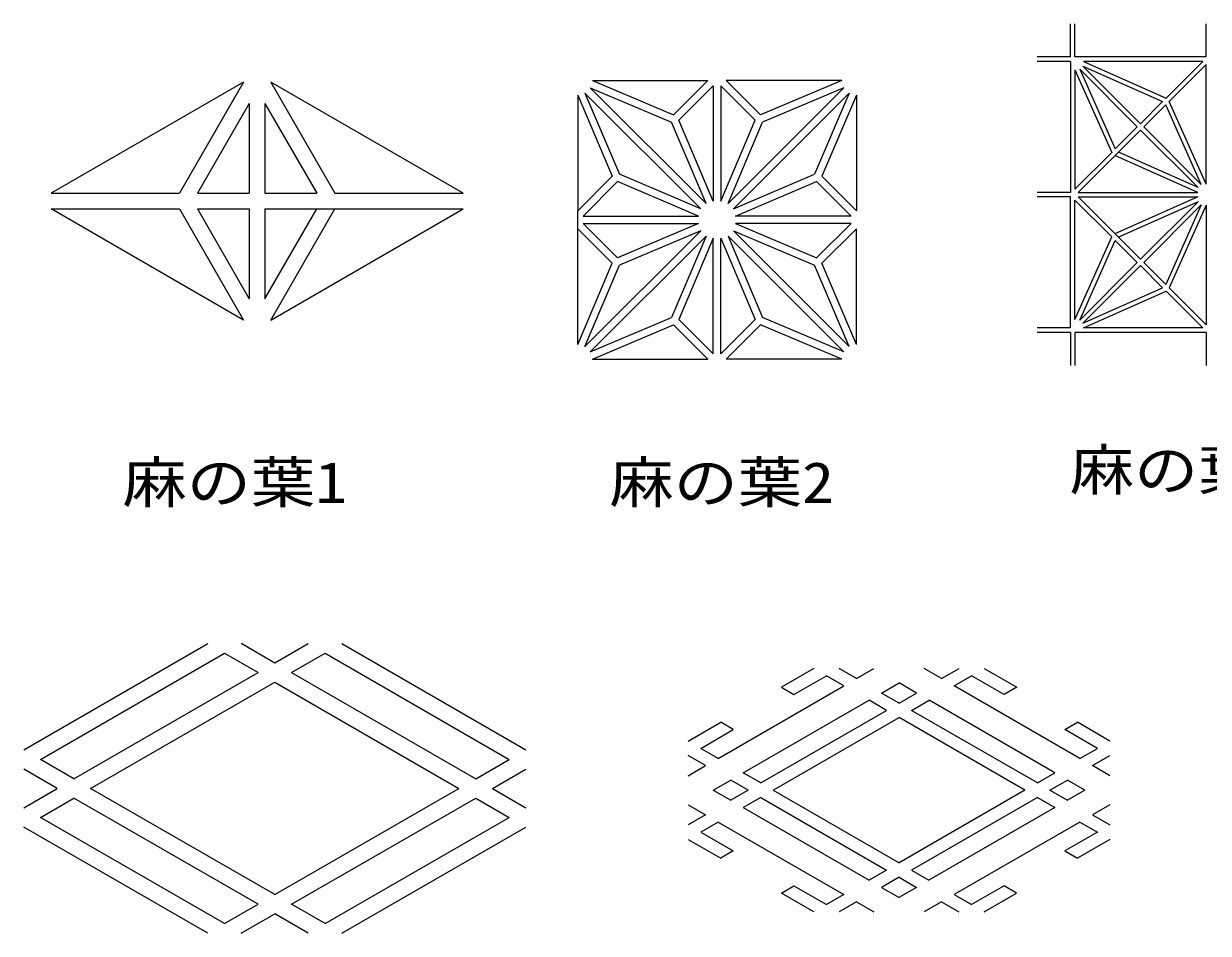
# Model space of a CAD drawing. Units: millimetres, scale not verified. Extents: x -2884 to 1958, y -697 to 1896.
# Drawn here: x -2847 to -1148, y 578 to 1882 of the extents above; entities that cross this region are included whole.
import ezdxf
from ezdxf.enums import TextEntityAlignment as Align

# ---------------------------------------------------------------- set-up
doc = ezdxf.new("R2010")
doc.units = ezdxf.units.MM
doc.header["$LTSCALE"] = 20
doc.layers.add('0-0_0-0', color=7, linetype='Continuous', lineweight=18)
doc.styles.add('ＭＳ 明朝', font='')
doc.styles.get('ＭＳ 明朝').set_extended_font_data('MS Mincho')

msp = doc.modelspace()

# ---------------------------------------------------------------- linework, layer by layer
at = {"layer": '0-0_0-0'}
for p, q in [((-1345.94, 1834.5), (-1345.94, 1882.02)), ((-1339.46, 1834.5), (-1339.46, 1882.02)), ((-1151.54, 1834.5), (-1151.54, 1882.02)), ((-1345.94, 1834.5), (-1393.46, 1834.5)), ((-1151.54, 1834.5), (-1339.46, 1834.5)), ((-1345.94, 1828.02), (-1393.46, 1828.02)), ((-1345.94, 1828.02), (-1345.94, 1640.1)), ((-1328.05, 1821.19), (-1213.81, 1770.33)), ((-1328.05, 1821.19), (-1245.5, 1738.64)), ((-1156.12, 1828.02), (-1327.46, 1828.02)), ((-1327.46, 1828.02), (-1208.9, 1775.24)), ((-1208.9, 1775.24), (-1156.12, 1828.02)), ((-1204.32, 1770.65), (-1151.54, 1823.44)), ((-1151.54, 1652.1), (-1151.54, 1823.44)), ((-2031.24, 1800.65), (-1865.62, 1800.65)), ((-1673.93, 1800.65), (-1839.55, 1800.65)), ((-1339.46, 1816.02), (-1286.68, 1697.46)), ((-1332.63, 1816.61), (-1250.08, 1734.06)), ((-1332.63, 1816.61), (-1281.77, 1702.37)), ((-1868.41, 1624.32), (-2034.32, 1790.23)), ((-2034.32, 1790.23), (-1917.85, 1740.79)), ((-1857.99, 1793.02), (-1857.99, 1627.39)), ((-1847.19, 1793.02), (-1847.19, 1627.39)), ((-1836.76, 1624.32), (-1670.85, 1790.23)), ((-1670.85, 1790.23), (-1787.32, 1740.79)), ((-2052.39, 1779.51), (-2003.03, 1663.24)), ((-2052.39, 1779.51), (-2052.39, 1613.89)), ((-1876.05, 1616.68), (-2041.96, 1782.59)), ((-2041.96, 1782.59), (-1992.52, 1666.12)), ((-1829.12, 1616.68), (-1663.21, 1782.59)), ((-1663.21, 1782.59), (-1712.65, 1666.12)), ((-1652.79, 1779.51), (-1702.14, 1663.24)), ((-1652.79, 1779.51), (-1652.79, 1613.89)), ((-1245.5, 1738.64), (-1213.81, 1770.33)), ((-1151.54, 1652.1), (-1204.32, 1770.65)), ((-1240.92, 1734.06), (-1209.23, 1765.75)), ((-1158.37, 1651.51), (-1209.23, 1765.75)), ((-1868.41, 1624.32), (-1917.85, 1740.79)), ((-1836.76, 1624.32), (-1787.32, 1740.79)), ((-1281.77, 1702.37), (-1250.08, 1734.06)), ((-1240.92, 1734.06), (-1158.37, 1651.51)), ((-1334.88, 1640.1), (-1245.5, 1729.48)), ((-1245.5, 1729.48), (-1162.95, 1646.93)), ((-1163.54, 1640.1), (-1282.09, 1692.88)), ((-1162.95, 1646.93), (-1277.19, 1697.79)), ((-1876.05, 1616.68), (-1992.52, 1666.12)), ((-1829.12, 1616.68), (-1712.65, 1666.12)), ((-2003.03, 1663.24), (-2052.39, 1613.89)), ((-1702.14, 1663.24), (-1652.79, 1613.89)), ((-1345.94, 1640.1), (-1393.46, 1640.1)), ((-1345.94, 1633.62), (-1393.46, 1633.62)), ((-1345.94, 1445.7), (-1345.94, 1633.62)), ((-1334.88, 1640.1), (-1163.54, 1640.1)), ((-1334.88, 1633.62), (-1245.5, 1544.24)), ((-1334.88, 1633.62), (-1163.54, 1633.62)), ((-1163.54, 1633.62), (-1282.09, 1580.84)), ((-2052.39, 1587.82), (-2052.39, 1613.89)), ((-1162.95, 1626.79), (-1277.19, 1575.93)), ((-1245.5, 1544.24), (-1162.95, 1626.79)), ((-1240.92, 1539.66), (-1158.37, 1622.21)), ((-1158.37, 1622.21), (-1209.23, 1507.97)), ((-1151.54, 1621.62), (-1204.32, 1503.06)), ((-1151.54, 1621.62), (-1151.54, 1450.28)), ((-2044.75, 1606.25), (-1879.13, 1606.25)), ((-1660.42, 1606.25), (-1826.04, 1606.25)), ((-2052.39, 1422.19), (-2052.39, 1587.82)), ((-1995.4, 1546.1), (-2044.75, 1595.45)), ((-2044.75, 1595.45), (-1879.13, 1595.45)), ((-1876.05, 1585.03), (-2041.96, 1419.12)), ((-1879.13, 1595.45), (-1995.4, 1546.1)), ((-1876.05, 1585.03), (-1992.52, 1535.59)), ((-1829.12, 1585.03), (-1712.65, 1535.59)), ((-1829.12, 1585.03), (-1663.21, 1419.12)), ((-1826.04, 1595.45), (-1709.78, 1546.1)), ((-1660.42, 1595.45), (-1826.04, 1595.45)), ((-1709.78, 1546.1), (-1660.42, 1595.45)), ((-1652.79, 1422.19), (-1652.79, 1587.82)), ((-1868.41, 1577.39), (-2034.32, 1411.48)), ((-1868.41, 1577.39), (-1917.85, 1460.92)), ((-1857.99, 1574.31), (-1907.34, 1458.04)), ((-1857.99, 1408.69), (-1857.99, 1574.31)), ((-1847.19, 1574.31), (-1797.83, 1458.04)), ((-1847.19, 1408.69), (-1847.19, 1574.31)), ((-1836.76, 1577.39), (-1787.32, 1460.92)), ((-1836.76, 1577.39), (-1670.85, 1411.48)), ((-1339.46, 1457.7), (-1286.68, 1576.25)), ((-1332.63, 1457.11), (-1281.77, 1571.35)), ((-1281.77, 1571.35), (-1250.08, 1539.66)), ((-2041.96, 1419.12), (-1992.52, 1535.59)), ((-1663.21, 1419.12), (-1712.65, 1535.59)), ((-1332.63, 1457.11), (-1250.08, 1539.66)), ((-1328.05, 1452.53), (-1245.5, 1535.08)), ((-1245.5, 1535.08), (-1213.81, 1503.39)), ((-1240.92, 1539.66), (-1209.23, 1507.97)), ((-1328.05, 1452.53), (-1213.81, 1503.39)), ((-1327.46, 1445.7), (-1208.9, 1498.48)), ((-1208.9, 1498.48), (-1156.12, 1445.7)), ((-1204.32, 1503.06), (-1151.54, 1450.28)), ((-2034.32, 1411.48), (-1917.85, 1460.92)), ((-1670.85, 1411.48), (-1787.32, 1460.92)), ((-2031.24, 1401.05), (-1914.98, 1450.41)), ((-1914.98, 1450.41), (-1865.62, 1401.05)), ((-1907.34, 1458.04), (-1857.99, 1408.69)), ((-1797.83, 1458.04), (-1847.19, 1408.69)), ((-1790.2, 1450.41), (-1839.55, 1401.05)), ((-1673.93, 1401.05), (-1790.2, 1450.41)), ((-1345.94, 1445.7), (-1393.46, 1445.7)), ((-1156.12, 1445.7), (-1327.46, 1445.7)), ((-1345.94, 1439.22), (-1393.46, 1439.22)), ((-1345.94, 1439.22), (-1345.94, 1391.7)), ((-1151.54, 1439.22), (-1339.46, 1439.22)), ((-1339.46, 1439.22), (-1339.46, 1391.7)), ((-1151.54, 1439.22), (-1151.54, 1391.7)), ((-2031.24, 1401.05), (-1865.62, 1401.05)), ((-1673.93, 1401.05), (-1839.55, 1401.05)), ((-2846.61, 840.94), (-2582.61, 993.36)), ((-2486.61, 965.65), (-2438.61, 993.36)), ((-2390.61, 993.36), (-2126.61, 840.94)), ((-2822.61, 827.08), (-2558.61, 979.5)), ((-2558.61, 979.5), (-2510.61, 951.79)), ((-2462.61, 951.79), (-2414.61, 979.5)), ((-2414.61, 979.5), (-2150.61, 827.08)), ((-2774.61, 799.37), (-2510.61, 951.79)), ((-2462.61, 951.79), (-2198.61, 799.37)), ((-1652.7, 942.99), (-1677.7, 957.42)), ((-1652.7, 942.99), (-1627.7, 957.42)), ((-1530.7, 942.99), (-1555.7, 957.42)), ((-1530.7, 942.99), (-1505.7, 957.42)), ((-1469.7, 957.42), (-1423.03, 930.48)), ((-2750.61, 785.51), (-2486.61, 937.93)), ((-2486.61, 937.93), (-2222.61, 785.51)), ((-1742.37, 920.08), (-1695.7, 947.03)), ((-1670.7, 932.6), (-1695.7, 947.03)), ((-1566.7, 922.2), (-1591.7, 936.64)), ((-1512.7, 932.6), (-1487.7, 947.03)), ((-1441.03, 920.08), (-1487.7, 947.03)), ((-1851.04, 828.48), (-1670.7, 932.6)), ((-1591.7, 907.77), (-1566.7, 922.2)), ((-1332.35, 828.48), (-1512.7, 932.6)), ((-1423.03, 930.48), (-1441.03, 920.08)), ((-1815.04, 807.69), (-1634.7, 911.81)), ((-1609.7, 897.38), (-1634.7, 911.81)), ((-1573.7, 897.38), (-1548.7, 911.81)), ((-1368.35, 807.69), (-1548.7, 911.81)), ((-1790.04, 793.26), (-1609.7, 897.38)), ((-1772.04, 782.86), (-1591.7, 886.99)), ((-1411.35, 782.86), (-1591.7, 886.99)), ((-1393.35, 793.26), (-1573.7, 897.38)), ((-1894.04, 853.3), (-1847.37, 880.25)), ((-1876.04, 842.91), (-1829.37, 869.85)), ((-1829.37, 869.85), (-1847.37, 880.25)), ((-1354.03, 869.85), (-1336.03, 880.25)), ((-1307.35, 842.91), (-1354.03, 869.85)), ((-1289.35, 853.3), (-1336.03, 880.25)), ((-1869.04, 818.08), (-1894.04, 832.52)), ((-1851.04, 828.48), (-1876.04, 842.91)), ((-1332.35, 828.48), (-1307.35, 842.91)), ((-2774.61, 799.37), (-2822.61, 827.08)), ((-2198.61, 799.37), (-2150.61, 827.08)), ((-1894.04, 803.65), (-1869.04, 818.08)), ((-2798.61, 785.51), (-2846.61, 813.23)), ((-2174.61, 785.51), (-2126.61, 813.23)), ((-1790.04, 793.26), (-1815.04, 807.69)), ((-1393.35, 793.26), (-1368.35, 807.69)), ((-2846.61, 757.8), (-2798.61, 785.51)), ((-2486.61, 633.09), (-2750.61, 785.51)), ((-2486.61, 633.09), (-2222.61, 785.51)), ((-2174.61, 785.51), (-2126.61, 757.8)), ((-1858.04, 782.86), (-1858.05, 782.87)), ((-1858.04, 782.87), (-1858.05, 782.87)), ((-1858.04, 782.86), (-1833.04, 797.3)), ((-1858.04, 782.87), (-1833.03, 768.45)), ((-1808.04, 782.86), (-1833.04, 797.3)), ((-1808.04, 782.89), (-1833.03, 768.45)), ((-1808.04, 782.89), (-1808.02, 782.88)), ((-1808.04, 782.86), (-1808.02, 782.88)), ((-1772.04, 782.9), (-1772.07, 782.88)), ((-1772.04, 782.86), (-1772.07, 782.88)), ((-1772.04, 782.9), (-1591.67, 678.83)), ((-1411.35, 782.9), (-1591.72, 678.83)), ((-1411.35, 782.9), (-1411.33, 782.88)), ((-1411.35, 782.86), (-1411.33, 782.88)), ((-1375.35, 782.89), (-1375.37, 782.88)), ((-1375.35, 782.86), (-1375.37, 782.88)), ((-1375.35, 782.86), (-1350.35, 797.3)), ((-1375.35, 782.89), (-1350.36, 768.45)), ((-1325.35, 782.87), (-1350.36, 768.45)), ((-1325.35, 782.86), (-1350.35, 797.3)), ((-1325.35, 782.87), (-1325.35, 782.87)), ((-1325.35, 782.86), (-1325.35, 782.87)), ((-2822.61, 743.94), (-2774.61, 771.66)), ((-2510.61, 619.24), (-2774.61, 771.66)), ((-2462.61, 619.24), (-2198.61, 771.66)), ((-2198.61, 771.66), (-2150.61, 743.94)), ((-1790.04, 772.5), (-1815.03, 758.06)), ((-1790.04, 772.5), (-1609.67, 668.43)), ((-1393.36, 772.5), (-1573.73, 668.43)), ((-1393.36, 772.5), (-1368.36, 758.06)), ((-1894.03, 762.08), (-1869.03, 747.65)), ((-1869.03, 747.65), (-1894.03, 733.21)), ((-1815.03, 758.06), (-1634.66, 653.99)), ((-1368.36, 758.06), (-1548.73, 653.99)), ((-2558.61, 591.52), (-2822.61, 743.94)), ((-2414.61, 591.52), (-2150.61, 743.94)), ((-1851.03, 737.27), (-1876.02, 722.83)), ((-1851.03, 737.27), (-1670.66, 633.19)), ((-1332.37, 737.27), (-1512.74, 633.19)), ((-1332.37, 737.27), (-1307.37, 722.83)), ((-2582.61, 577.67), (-2846.61, 730.09)), ((-2390.61, 577.67), (-2126.61, 730.09)), ((-1876.02, 722.83), (-1829.34, 695.89)), ((-1307.37, 722.83), (-1354.05, 695.89)), ((-1894.02, 712.43), (-1847.34, 685.49)), ((-1289.37, 712.43), (-1336.05, 685.49)), ((-1829.34, 695.89), (-1847.34, 685.49)), ((-1354.05, 695.89), (-1336.05, 685.49)), ((-1609.67, 668.43), (-1634.66, 653.99)), ((-1573.73, 668.43), (-1548.73, 653.99)), ((-1742.33, 645.69), (-1695.65, 618.75)), ((-1591.73, 658.04), (-1566.73, 643.6)), ((-1441.06, 645.69), (-1487.74, 618.75)), ((-1423.07, 635.29), (-1441.06, 645.69)), ((-1670.66, 633.19), (-1695.65, 618.75)), ((-1566.73, 643.6), (-1591.74, 629.17)), ((-1512.74, 633.19), (-1487.74, 618.75)), ((-1469.74, 608.36), (-1423.07, 635.29)), ((-2558.61, 591.52), (-2510.61, 619.24)), ((-2414.61, 591.52), (-2462.61, 619.24)), ((-1652.65, 622.81), (-1677.65, 608.37)), ((-1652.65, 622.81), (-1627.65, 608.38)), ((-1530.74, 622.81), (-1555.74, 608.38)), ((-1530.74, 622.81), (-1505.74, 608.37)), ((-2534.61, 577.67), (-2486.61, 605.38)), ((-2438.61, 577.67), (-2486.61, 605.38))]:
    msp.add_line(p, q, dxfattribs=at)
at = {"layer": '0-0_0-0', "color": 4}
for p, q in [((-2531.42, 1798.16), (-2807.45, 1638.8)), ((-2531.42, 1798.16), (-2623.43, 1638.8)), ((-2492.45, 1798.16), (-2400.44, 1638.8)), ((-2216.42, 1638.8), (-2492.45, 1798.16)), ((-2523.19, 1767.43), (-2597.45, 1638.8)), ((-2523.19, 1767.43), (-2523.19, 1638.8)), ((-2500.69, 1767.43), (-2426.42, 1638.8)), ((-2500.69, 1767.43), (-2500.69, 1638.8)), ((-2807.45, 1638.8), (-2623.43, 1638.8)), ((-2597.45, 1638.8), (-2523.19, 1638.8)), ((-2500.69, 1638.8), (-2426.42, 1638.8)), ((-2400.44, 1638.8), (-2216.42, 1638.8)), ((-2807.45, 1616.3), (-2623.43, 1616.3)), ((-2531.42, 1456.93), (-2807.45, 1616.3)), ((-2623.43, 1616.3), (-2531.42, 1456.93)), ((-2597.45, 1616.3), (-2523.19, 1616.3)), ((-2597.45, 1616.3), (-2523.19, 1487.67)), ((-2523.19, 1616.3), (-2523.19, 1487.67)), ((-2500.69, 1487.67), (-2426.42, 1616.3)), ((-2500.69, 1616.3), (-2500.69, 1487.67)), ((-2500.69, 1616.3), (-2216.42, 1616.3)), ((-2492.45, 1456.93), (-2400.44, 1616.3)), ((-2492.45, 1456.93), (-2216.42, 1616.3))]:
    msp.add_line(p, q, dxfattribs=at)
at = {"layer": '0-0_0-0'}
for points in [[(-2031.24, 1800.65), (-1914.98, 1751.3), (-1865.62, 1800.65)], [(-1673.93, 1800.65), (-1790.2, 1751.3), (-1839.55, 1800.65)], [(-1339.46, 1816.02), (-1339.46, 1644.68), (-1286.68, 1697.46)], [(-1857.99, 1627.39), (-1907.34, 1743.66), (-1857.99, 1793.02)], [(-1847.19, 1627.39), (-1797.83, 1743.66), (-1847.19, 1793.02)], [(-1879.13, 1606.25), (-1995.4, 1655.61), (-2044.75, 1606.25)], [(-1826.04, 1606.25), (-1709.78, 1655.61), (-1660.42, 1606.25)], [(-1339.46, 1457.7), (-1339.46, 1629.04), (-1286.68, 1576.25)], [(-2052.39, 1422.19), (-2003.03, 1538.46), (-2052.39, 1587.82)], [(-1652.79, 1422.19), (-1702.14, 1538.46), (-1652.79, 1587.82)], [(-2534.61, 993.36), (-2534.05, 993.03), (-2486.61, 965.65)], [(-1713.7, 957.42), (-1760.37, 930.48), (-1742.37, 920.08)], [(-1591.7, 907.77), (-1616.7, 922.2), (-1591.7, 936.64)], [(-1289.35, 803.65), (-1314.35, 818.08), (-1289.35, 832.52)], [(-1289.36, 762.08), (-1314.36, 747.65), (-1289.37, 733.21)], [(-1713.65, 608.36), (-1760.33, 635.29), (-1742.33, 645.69)], [(-1591.66, 658.04), (-1616.66, 643.6), (-1591.66, 629.17)]]:
    msp.add_lwpolyline(points, dxfattribs=at)

# ---------------------------------------------------------------- texts
at = {"layer": '0-0_0-0', "style": 'ＭＳ 明朝', "width": 1.15}
for s, p in [('麻の葉3', (-1346.76, 1195.14)), ('麻の葉1', (-2704.85, 1177.3)), ('麻の葉2', (-2006.76, 1177.3))]:
    msp.add_text(s, height=58.65, dxfattribs=at).set_placement(p, align=Align.BOTTOM_LEFT)

doc.saveas('drawing.dxf')
